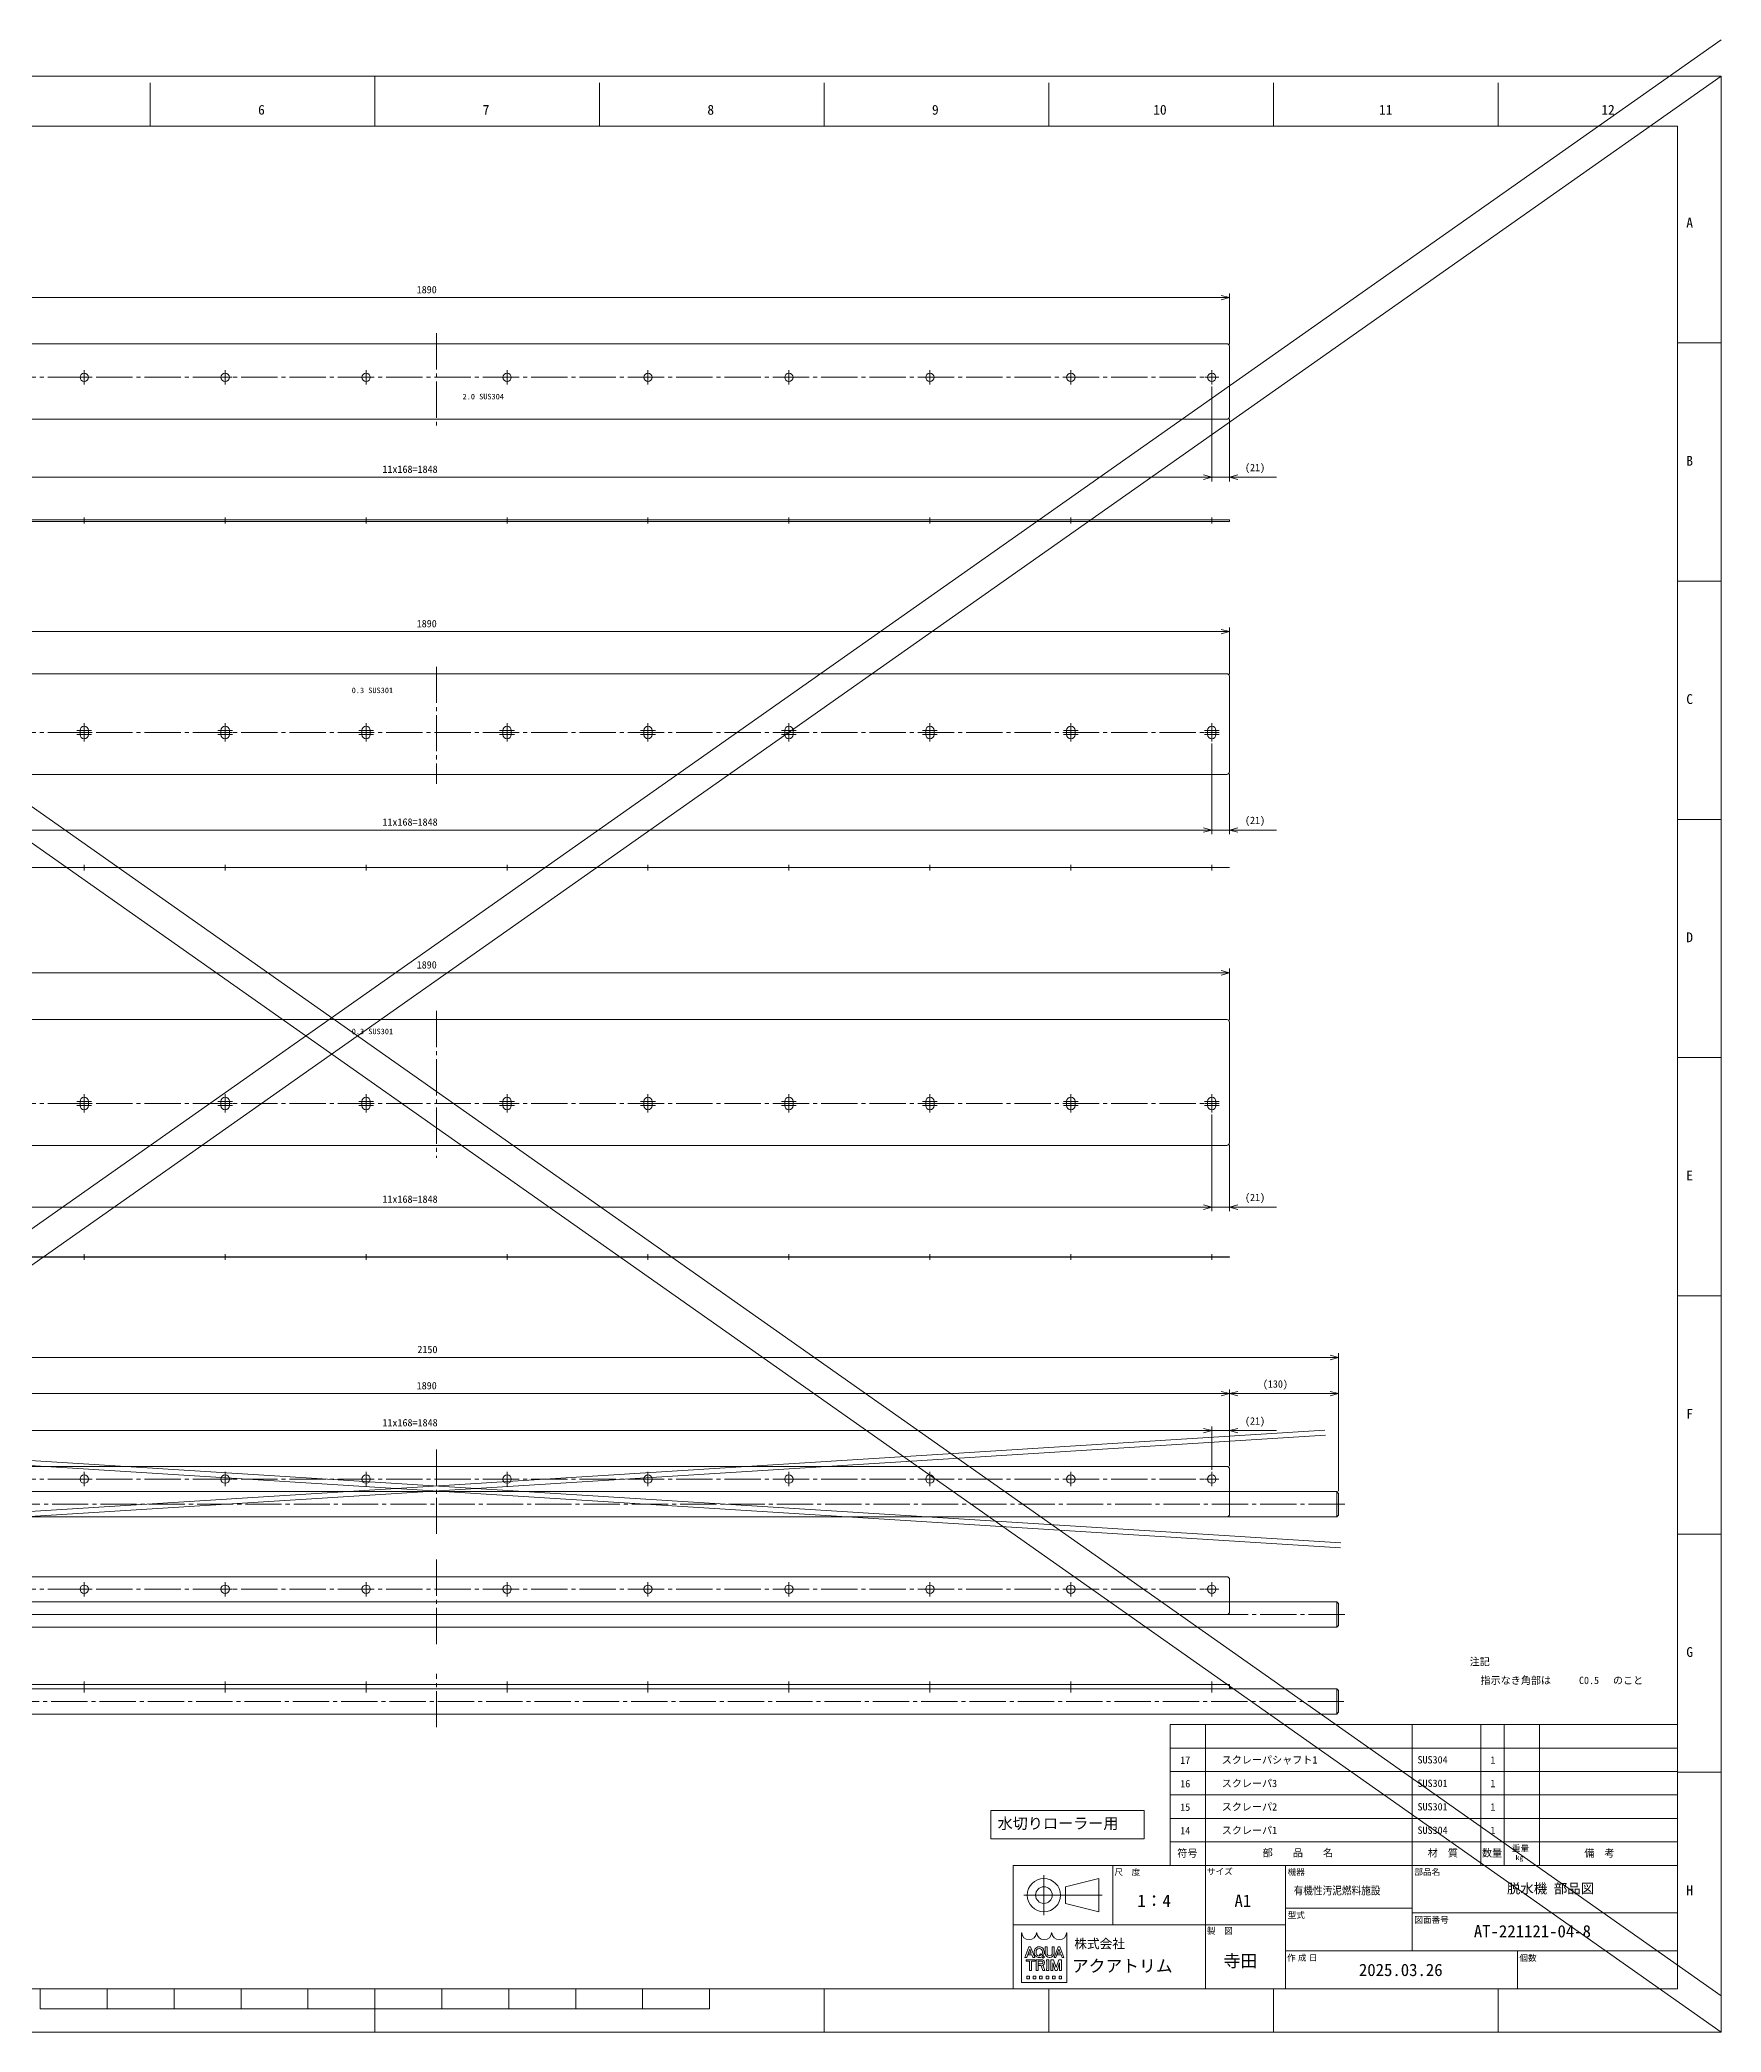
# Model space of a CAD drawing. Units: millimetres at full size. Extents: x -3518 to 3518, y -1833 to 1197.
# Drawn here: x -2209 to -205, y -1178 to 1197 of the extents above; entities that cross this region are included whole.
import ezdxf
from ezdxf.enums import TextEntityAlignment as Align

# ---------------------------------------------------------------- set-up
doc = ezdxf.new("R2010")
doc.units = ezdxf.units.MM
doc.header["$LTSCALE"] = 4.8
doc.linetypes.add('CHAIN2', pattern=[12, 9, -1, 1, -1])
for name, color, linetype, lineweight in [('0-0_90_FRAME', 2, 'Continuous', 9), ('0-1_91_BLANK', 6, 'Continuous', 9), ('0-2_08_DIM', 3, 'Continuous', 9), ('0-3_0', 134, 'Continuous', 9), ('0-4_10_DRAFT', 1, 'Continuous', 9), ('0-5_05_CENTER', 2, 'CHAIN2', 9), ('0-6_04_HIDDEN', 7, 'Continuous', 9)]:
    doc.layers.add(name, color=color, linetype=linetype, lineweight=lineweight)
doc.layers.add('0-B_07_TEXT', color=3, linetype='Continuous')
doc.styles.add('ＭＳ ゴシック', font='')
doc.styles.add('ＭＳ Ｐゴシック', font='')
doc.styles.get('ＭＳ ゴシック').set_extended_font_data('MS Gothic')
doc.styles.get('ＭＳ Ｐゴシック').set_extended_font_data('MS PGothic')

# ---------------------------------------------------------------- blocks, each defined once
blk = doc.blocks.new('_Open30')
at = {"layer": '0-2_08_DIM'}
blk.add_line((0, 0), (-1, 0), dxfattribs=at)
blk.add_lwpolyline([(-1, 0.2679), (0, 0), (-1, -0.2679)], dxfattribs=at)

msp = doc.modelspace()

# ---------------------------------------------------------------- linework, layer by layer
at = {"layer": '0-0_90_FRAME'}
for p, q in [((-2077.248, 1093.979), (-2077.248, 1145.827)), ((-1541.78, 1093.979), (-1541.78, 1145.827)), ((-1274.047, 1093.979), (-1274.047, 1145.827)), ((-1006.313, 1093.979), (-1006.313, 1145.827)), ((-738.579, 1093.979), (-738.579, 1145.827)), ((-470.846, 1093.979), (-470.846, 1145.827)), ((-204.88, 835.838), (-256.728, 835.838)), ((-204.88, 551.849), (-256.728, 551.849)), ((-204.88, 267.86), (-256.728, 267.86)), ((-204.88, -300.118), (-256.728, -300.118)), ((-204.88, -584.107), (-256.728, -584.107)), ((-861.613, -811.151), (-861.613, -979.151)), ((-861.613, -811.151), (-256.728, -811.151)), ((-819.613, -811.151), (-819.613, -979.151)), ((-573.251, -811.151), (-573.251, -979.151)), ((-491.475, -811.151), (-491.475, -979.151)), ((-463.475, -811.151), (-463.475, -979.151)), ((-421.475, -811.151), (-421.475, -979.151)), ((-861.613, -839.151), (-256.728, -839.151)), ((-861.613, -867.151), (-256.728, -867.151)), ((-204.88, -868.096), (-256.728, -868.096)), ((-861.613, -895.151), (-256.728, -895.151)), ((-861.613, -923.151), (-256.728, -923.151)), ((-861.613, -951.151), (-256.728, -951.151)), ((-1034.848, -1088.963), (-1034.848, -1088.902)), ((-1034.848, -1088.963), (-1032.549, -1088.963)), ((-1033.187, -1091.525), (-1022.684, -1091.525)), ((-1033.187, -1091.525), (-1033.187, -1093.318)), ((-1032.549, -1088.963), (-1028.957, -1078.875)), ((-1031.295, -1085.587), (-1030.602, -1083.64)), ((-1031.295, -1085.587), (-1026.567, -1085.587)), ((-1030.602, -1083.64), (-1027.26, -1083.64)), ((-1030.019, -1076.155), (-1027.895, -1076.155)), ((-1027.26, -1083.64), (-1028.957, -1078.875)), ((-1023.065, -1088.902), (-1027.895, -1076.155)), ((-1023.611, -1081.791), (-1023.611, -1083.328)), ((-1023.065, -1088.963), (-1023.065, -1088.902)), ((-1022.684, -1091.525), (-1022.684, -1093.318)), ((-1021.476, -1081.941), (-1021.476, -1083.171)), ((-1021.224, -1091.525), (-1021.224, -1104.333)), ((-1021.224, -1091.525), (-1015.332, -1091.525)), ((-1017.223, -1085.568), (-1016.088, -1084.363)), ((-1017.223, -1085.568), (-1016.177, -1086.586)), ((-1016.088, -1084.363), (-1011.344, -1088.272)), ((-1014.721, -1085.429), (-1013.07, -1086.789)), ((-1014.608, -1088.113), (-1012.827, -1089.846)), ((-1013.963, -1081.941), (-1013.963, -1083.171)), ((-1012.827, -1089.846), (-1011.344, -1088.272)), ((-1011.828, -1081.791), (-1011.828, -1083.328)), ((-1010.644, -1083.791), (-1010.644, -1076.155)), ((-1008.338, -1076.155), (-1010.644, -1076.155)), ((-1008.999, -1091.525), (-1006.181, -1091.525)), ((-1008.999, -1091.525), (-1008.999, -1093.318)), ((-1008.338, -1083.328), (-1008.338, -1076.155)), ((-1006.181, -1091.525), (-1006.181, -1093.318)), ((-1004.88, -1088.963), (-1005.649, -1088.963)), ((-1003.873, -1091.525), (-1000.528, -1091.525)), ((-997.469, -1100.827), (-1000.528, -1091.525)), ((-1000.015, -1088.963), (-1000.015, -1088.902)), ((-1000.015, -1088.963), (-997.716, -1088.963)), ((-999.885, -1083.791), (-999.885, -1076.155)), ((-997.716, -1088.963), (-994.123, -1078.875)), ((-997.469, -1100.827), (-994.41, -1091.525)), ((-996.462, -1085.587), (-995.769, -1083.64)), ((-996.462, -1085.587), (-991.733, -1085.587)), ((-995.769, -1083.64), (-992.427, -1083.64)), ((-995.185, -1076.155), (-993.061, -1076.155)), ((-991.063, -1091.525), (-994.41, -1091.525)), ((-992.427, -1083.64), (-994.123, -1078.875)), ((-988.232, -1088.902), (-993.061, -1076.155)), ((-988.232, -1088.963), (-988.232, -1088.902)), ((-1033.187, -1093.318), (-1029.344, -1093.318)), ((-1032.545, -1111.04), (-1032.545, -1114.114)), ((-1029.088, -1104.333), (-1029.088, -1093.574)), ((-1029.088, -1104.333), (-1026.783, -1104.333)), ((-1026.783, -1104.333), (-1026.783, -1093.574)), ((-1026.526, -1093.318), (-1022.684, -1093.318)), ((-1024.86, -1111.04), (-1024.86, -1114.114)), ((-1018.918, -1093.318), (-1015.025, -1093.318)), ((-1018.842, -1098.263), (-1018.842, -1096.47)), ((-1018.842, -1096.47), (-1015.025, -1096.47)), ((-1018.842, -1098.263), (-1016.326, -1098.263)), ((-1017.175, -1111.04), (-1017.175, -1114.114)), ((-1015.376, -1098.905), (-1013.426, -1104.333)), ((-1013.426, -1104.333), (-1010.941, -1104.333)), ((-1013.148, -1098.825), (-1010.941, -1104.23)), ((-1010.941, -1104.23), (-1010.941, -1104.333)), ((-1009.491, -1111.04), (-1009.491, -1114.114)), ((-1008.999, -1104.333), (-1008.999, -1102.54)), ((-1008.742, -1102.283), (-1008.742, -1093.574)), ((-1006.437, -1102.283), (-1006.437, -1093.574)), ((-1001.806, -1111.04), (-1001.806, -1114.114)), ((-998.622, -1104.333), (-1001.57, -1095.367)), ((-998.622, -1104.333), (-996.316, -1104.333)), ((-996.316, -1104.333), (-993.368, -1095.367)), ((-991.047, -1111.04), (-991.047, -1114.114)), ((-1274.047, -1177.853), (-1274.047, -1126.237)), ((-1006.313, -1177.853), (-1006.313, -1126.237)), ((-738.579, -1177.853), (-738.579, -1126.237)), ((-470.846, -1177.853), (-470.846, -1126.237))]:
    msp.add_line(p, q, dxfattribs=at)
at = {"layer": '0-0_90_FRAME', "color": 6}
for p, q in [((-1809.514, 1153.827), (-1809.514, 1093.979)), ((-204.88, -16.129), (-256.728, -16.129)), ((-2208.342, -1150.167), (-2208.342, -1126.237)), ((-2128.577, -1150.167), (-2128.577, -1126.237)), ((-2048.811, -1150.167), (-2048.811, -1126.237)), ((-1969.045, -1150.167), (-1969.045, -1126.237)), ((-1889.28, -1150.167), (-1889.28, -1126.237)), ((-1809.514, -1177.853), (-1809.514, -1126.237)), ((-1729.748, -1150.167), (-1729.748, -1126.237)), ((-1649.982, -1150.167), (-1649.982, -1126.237)), ((-1570.217, -1150.167), (-1570.217, -1126.237)), ((-1490.451, -1150.167), (-1490.451, -1126.237)), ((-1410.685, -1150.167), (-1410.685, -1126.237)), ((-2208.342, -1150.167), (-1410.685, -1150.167))]:
    msp.add_line(p, q, dxfattribs=at)
at = {"layer": '0-0_90_FRAME', "color": 134}
for p, q in [((-1012.098, -1038.268), (-1012.098, -990.748)), ((-929.928, -1049.866), (-929.928, -979.151)), ((-861.613, -979.151), (-256.728, -979.151)), ((-819.613, -1126.237), (-819.613, -979.151)), ((-724.299, -1126.237), (-724.299, -979.151)), ((-573.251, -979.151), (-573.251, -1080.98)), ((-1035.858, -1014.508), (-942.798, -1014.508)), ((-724.299, -1030.066), (-573.251, -1030.066)), ((-573.251, -1035.723), (-256.728, -1035.723)), ((-724.299, -1049.866), (-1048.728, -1049.866)), ((-724.299, -1080.98), (-256.728, -1080.98)), ((-447.756, -1080.98), (-447.756, -1126.237))]:
    msp.add_line(p, q, dxfattribs=at)
at = {"layer": '0-0_90_FRAME', "color": 6}
msp.add_lwpolyline([(-3362.3, -1126.237), (-256.728, -1126.237), (-256.728, 1093.979), (-3362.3, 1093.979)], close=True, dxfattribs=at)
at = {"layer": '0-0_90_FRAME', "color": 134}
for points in [[(-1048.728, -1126.237), (-256.728, -1126.237), (-256.728, -979.151), (-1048.728, -979.151)], [(-986.358, -1004.608), (-946.758, -994.708), (-946.758, -1034.308), (-986.358, -1024.408)]]:
    msp.add_lwpolyline(points, close=True, dxfattribs=at)
at = {"layer": '0-0_90_FRAME'}
for points in [[(-984.899, -1059.553), (-984.899, -1118.725), (-1038.693, -1118.725), (-1038.693, -1059.553)], [(-1034.848, -1088.963), (-1034.848, -1088.902), (-1030.019, -1076.155)], [(-1023.065, -1088.963), (-1025.364, -1088.963), (-1026.567, -1085.587)], [(-1003.873, -1091.525), (-1003.873, -1104.333), (-1001.567, -1104.333), (-1001.57, -1095.367)], [(-1002.191, -1083.328), (-1002.191, -1076.155), (-999.885, -1076.155)], [(-1000.015, -1088.963), (-1000.015, -1088.902), (-995.185, -1076.155)], [(-993.368, -1095.367), (-993.368, -1104.333), (-991.063, -1104.333), (-991.063, -1091.525)], [(-988.232, -1088.963), (-990.531, -1088.963), (-991.733, -1085.587)], [(-1032.545, -1111.04), (-1029.471, -1111.04), (-1029.471, -1114.114), (-1032.545, -1114.114)], [(-1024.86, -1111.04), (-1021.786, -1111.04), (-1021.786, -1114.114), (-1024.86, -1114.114)], [(-1021.224, -1104.333), (-1018.918, -1104.333), (-1018.918, -1093.318)], [(-1017.175, -1111.04), (-1014.102, -1111.04), (-1014.102, -1114.114), (-1017.175, -1114.114)], [(-1009.491, -1111.04), (-1006.417, -1111.04), (-1006.417, -1114.114), (-1009.491, -1114.114)], [(-1008.999, -1104.333), (-1006.181, -1104.333), (-1006.181, -1102.54)], [(-1001.806, -1111.04), (-998.732, -1111.04), (-998.732, -1114.114), (-1001.806, -1114.114)], [(-991.047, -1111.04), (-994.121, -1111.04), (-994.121, -1114.114), (-991.047, -1114.114)]]:
    msp.add_lwpolyline(points, dxfattribs=at)
at = {"layer": '0-0_90_FRAME', "color": 134}
for radius in [19.8, 9.9]:
    msp.add_circle((-1012.098, -1014.508), radius, dxfattribs=at)
at = {"layer": '0-0_90_FRAME'}
for centre, radius, start, end in [((-1038.693, -1059.809), 0.256, 0, 90), ((-1020.762, -1059.809), 0.256, 0, 180), ((-1020.762, -1059.809), 0.256, 0, 90), ((-1002.831, -1059.809), 0.256, 0, 180), ((-984.899, -1059.809), 0.256, 90, 180), ((-1005.229, -1083.559), 5.42, 182.45003, 265.55526), ((-1003.765, -1083.387), 4.573, 179.25279, 218.96457), ((-1005.264, -1082.528), 4.264, 241.15773, 298.84227), ((-1005.3, -1083.559), 5.42, 274.44474, 357.54997), ((-1006.764, -1083.387), 4.573, 321.03543, 0.74721), ((-1029.344, -1093.574), 0.256, 0, 90), ((-1026.526, -1093.574), 0.256, 90, 180), ((-1016.326, -1099.288), 1.025, 21.9283, 90), ((-1015.08, -1094.894), 1.577, 271.99706, 88.00294), ((-1014.698, -1099.46), 1.675, 22.27295, 58.55311), ((-1008.999, -1093.574), 0.256, 0, 90), ((-1008.999, -1102.283), 0.256, 270, 0), ((-1006.181, -1093.574), 0.256, 90, 180), ((-1006.181, -1102.283), 0.256, 180, 270)]:
    msp.add_arc(centre, radius, start, end, dxfattribs=at)
for centre, major_axis, ratio, start_param, end_param in [((-1029.727, -1059.809), (-8.709, 0), 0.882353, 6.28318531, 9.42477796), ((-1011.796, -1059.809), (-8.709, 0), 0.882353, 6.28318531, 9.42477796), ((-993.865, -1059.809), (-8.709, 0), 0.882353, 6.28318531, 9.42477796), ((-1017.72, -1081.791), (-5.892, 0), 0.956522, 3.14159265, 6.28318531), ((-1017.72, -1083.328), (-5.892, 0), 0.956522, 6.28318531, 8.41045586), ((-1017.72, -1081.941), (3.757, 0), 0.994718, 6.28318531, 9.42477796), ((-1017.72, -1083.177), (3.757, 0), 0.995036, 3.14159265, 5.13549259), ((-1015.332, -1094.894), (-4.135, 0), 0.81482, 1.94406945, 4.71238898), ((-1017.72, -1083.177), (3.757, 0), 0.995036, 5.63666712, 6.28318531), ((-1017.72, -1083.328), (-5.892, 0), 0.956522, 2.48020459, 3.14159265)]:
    msp.add_ellipse(centre, major_axis=major_axis, ratio=ratio, start_param=start_param, end_param=end_param, dxfattribs=at)
at = {"layer": '0-1_91_BLANK'}
msp.add_lwpolyline([(-3517.684, -1177.853), (-204.88, -1177.853), (-204.88, 1153.827), (-3517.684, 1153.827)], close=True, dxfattribs=at)
at = {"layer": '0-2_08_DIM'}
for p, q in [((-2671.017, 889.763), (-801.017, 889.763)), ((-791.017, 834.278), (-791.017, 894.763)), ((-812.017, 783.847), (-812.017, 670.687)), ((-812.017, 783.847), (-812.017, 670.687)), ((-791.017, 745.278), (-791.017, 670.687)), ((-2650.017, 675.687), (-822.017, 675.687)), ((-822.017, 675.687), (-832.017, 675.687)), ((-812.017, 675.687), (-791.017, 675.687)), ((-781.017, 675.687), (-735.017, 675.687)), ((-2671.017, 491.637), (-801.017, 491.637)), ((-791.017, 440.949), (-791.017, 496.637)), ((-812.017, 358.087), (-812.017, 250.143)), ((-812.017, 358.087), (-812.017, 250.143)), ((-791.017, 321.949), (-791.017, 250.143)), ((-2650.017, 255.143), (-822.017, 255.143)), ((-822.017, 255.143), (-832.017, 255.143)), ((-812.017, 255.143), (-791.017, 255.143)), ((-781.017, 255.143), (-735.017, 255.143)), ((-2671.017, 84.881), (-801.017, 84.881)), ((-791.017, 28.705), (-791.017, 89.881)), ((-812.017, -84.157), (-812.017, -199.378)), ((-812.017, -84.157), (-812.017, -199.378)), ((-791.017, -120.295), (-791.017, -199.378)), ((-2650.017, -194.378), (-822.017, -194.378)), ((-822.017, -194.378), (-832.017, -194.378)), ((-812.017, -194.378), (-791.017, -194.378)), ((-781.017, -194.378), (-735.017, -194.378)), ((-2801.017, -373.611), (-671.016, -373.611)), ((-661.016, -533.062), (-661.016, -368.611)), ((-801.017, -416.742), (-2671.017, -416.742)), ((-791.017, -503.062), (-791.017, -411.742)), ((-791.017, -503.062), (-791.017, -411.742)), ((-781.017, -416.742), (-671.016, -416.742)), ((-661.016, -533.062), (-661.016, -411.742)), ((-2650.017, -460.842), (-822.017, -460.842)), ((-822.017, -460.842), (-832.017, -460.842)), ((-812.017, -507.469), (-812.017, -455.842)), ((-812.017, -507.469), (-812.017, -455.842)), ((-812.017, -460.842), (-791.017, -460.842)), ((-791.017, -503.062), (-791.017, -455.842)), ((-781.017, -460.842), (-735.017, -460.842))]:
    msp.add_line(p, q, dxfattribs=at)
msp.add_lwpolyline([(-1075.279, -913.513), (-1075.279, -947.513), (-892.479, -947.513), (-892.479, -913.513)], close=True, dxfattribs=at)
at = {"layer": '0-3_0'}
for p, q in [((-3517.684, 1197.052), (-204.88, -1134.628)), ((-204.88, 1197.052), (-3517.684, -1134.628)), ((-3517.684, 1153.827), (-204.88, -1177.853)), ((-204.88, 1153.827), (-3517.684, -1177.853)), ((-2678.017, 834.778), (-794.017, 834.778)), ((-791.017, 831.778), (-791.017, 747.778)), ((-794.017, 744.778), (-2678.017, 744.778)), ((-2678.017, 441.449), (-794.017, 441.449)), ((-791.017, 438.449), (-791.017, 324.449)), ((-2161.017, 373.949), (-2161.017, 368.949)), ((-2151.017, 368.949), (-2151.017, 373.949)), ((-1993.017, 373.949), (-1993.017, 368.949)), ((-1983.017, 368.949), (-1983.017, 373.949)), ((-1825.017, 373.949), (-1825.017, 368.949)), ((-1815.017, 368.949), (-1815.017, 373.949)), ((-1657.017, 368.949), (-1657.017, 373.949)), ((-1647.017, 373.949), (-1647.017, 368.949)), ((-1489.017, 368.949), (-1489.017, 373.949)), ((-1479.017, 373.949), (-1479.017, 368.949)), ((-1321.017, 368.949), (-1321.017, 373.949)), ((-1311.017, 373.949), (-1311.017, 368.949)), ((-1153.017, 368.949), (-1153.017, 373.949)), ((-1143.017, 373.949), (-1143.017, 368.949)), ((-985.017, 368.949), (-985.017, 373.949)), ((-975.017, 373.949), (-975.017, 368.949)), ((-817.017, 368.949), (-817.017, 373.949)), ((-807.017, 373.949), (-807.017, 368.949)), ((-794.017, 321.449), (-2678.017, 321.449)), ((-2678.017, 29.205), (-794.017, 29.205)), ((-791.017, 26.205), (-791.017, -117.795)), ((-2161.017, -68.295), (-2161.017, -73.295)), ((-2151.017, -73.295), (-2151.017, -68.295)), ((-1993.017, -68.295), (-1993.017, -73.295)), ((-1983.017, -73.295), (-1983.017, -68.295)), ((-1825.017, -68.295), (-1825.017, -73.295)), ((-1815.017, -73.295), (-1815.017, -68.295)), ((-1657.017, -73.295), (-1657.017, -68.295)), ((-1647.017, -68.295), (-1647.017, -73.295)), ((-1489.017, -73.295), (-1489.017, -68.295)), ((-1479.017, -68.295), (-1479.017, -73.295)), ((-1321.017, -73.295), (-1321.017, -68.295)), ((-1311.017, -68.295), (-1311.017, -73.295)), ((-1153.017, -73.295), (-1153.017, -68.295)), ((-1143.017, -68.295), (-1143.017, -73.295)), ((-985.017, -73.295), (-985.017, -68.295)), ((-975.017, -68.295), (-975.017, -73.295)), ((-817.017, -73.295), (-817.017, -68.295)), ((-807.017, -68.295), (-807.017, -73.295)), ((-794.017, -120.795), (-2678.017, -120.795)), ((-663.016, -533.562), (-663.016, -563.562)), ((-663.016, -664.941), (-663.016, -694.941)), ((-663.016, -768.612), (-663.016, -798.612))]:
    msp.add_line(p, q, dxfattribs=at)
at = {"layer": '0-3_0', "color": 4}
for p, q in [((-677.083, -460.16), (-2813.967, -594.443)), ((-676.527, -466.264), (-2813.412, -600.547)), ((-2795.506, -466.264), (-658.622, -600.547)), ((-2794.951, -460.16), (-658.067, -594.443))]:
    msp.add_line(p, q, dxfattribs=at)
at = {"layer": '0-3_0'}
for points in [[(-791.017, 623.034), (-791.017, 625.034), (-2681.017, 625.034), (-2681.017, 623.034)], [(-2681.017, 210.596), (-2681.017, 210.296), (-791.017, 210.296), (-791.017, 210.596)], [(-2681.017, -253.808), (-2681.017, -254.108), (-791.017, -254.108), (-791.017, -253.808)], [(-793.017, -563.562), (-2679.017, -563.562), (-2681.017, -561.562), (-2681.017, -505.562), (-2679.017, -503.562), (-793.017, -503.562), (-791.017, -505.562), (-791.017, -561.562)], [(-793.017, -679.941), (-2679.017, -679.941), (-2681.017, -677.941), (-2681.017, -636.941), (-2679.017, -634.941), (-793.017, -634.941), (-791.017, -636.941), (-791.017, -677.941)], [(-2809.017, -768.612), (-663.016, -768.612), (-661.016, -770.612), (-661.016, -796.612), (-663.016, -798.612), (-2809.017, -798.612), (-2811.017, -796.612), (-2811.017, -770.612)], [(-2681.017, -763.612), (-791.017, -763.612), (-791.017, -768.612), (-2681.017, -768.612)]]:
    msp.add_lwpolyline(points, close=True, dxfattribs=at)
for points in [[(-791.017, -533.562), (-663.016, -533.562), (-661.016, -535.562), (-661.016, -561.562), (-663.016, -563.562), (-791.017, -563.562)], [(-791.017, -664.941), (-663.016, -664.941), (-661.016, -666.941), (-661.016, -692.941), (-663.016, -694.941), (-791.017, -694.941), (-2681.017, -694.941)]]:
    msp.add_lwpolyline(points, dxfattribs=at)
at = {"layer": '0-3_0', "color": 3}
msp.add_lwpolyline([(-791.017, -768.612), (-789.017, -768.612), (-791.017, -766.612)], close=True, dxfattribs=at)
at = {"layer": '0-3_0'}
for centre in [(-2156.017, 794.778), (-1988.017, 794.778), (-1820.017, 794.778), (-1652.017, 794.778), (-1484.017, 794.778), (-1316.017, 794.778), (-1148.017, 794.778), (-980.017, 794.778), (-812.017, 794.778), (-2156.017, -518.562), (-1988.017, -518.562), (-1820.017, -518.562), (-1652.017, -518.562), (-1484.017, -518.562), (-1316.017, -518.562), (-1148.017, -518.562), (-980.017, -518.562), (-812.017, -518.562), (-2156.017, -649.941), (-1988.017, -649.941), (-1820.017, -649.941), (-1652.017, -649.941), (-1484.017, -649.941), (-1316.017, -649.941), (-1148.017, -649.941), (-980.017, -649.941), (-812.017, -649.941)]:
    msp.add_circle(centre, 5, dxfattribs=at)
for centre, radius, start, end in [((-794.017, 831.778), 3, 0, 90), ((-794.017, 747.778), 3, 270, 0), ((-794.017, 438.449), 3, 0, 90), ((-2156.017, 373.949), 5, 0, 180), ((-2156.017, 368.949), 5, 180, 0), ((-1988.017, 373.949), 5, 0, 180), ((-1988.017, 368.949), 5, 180, 0), ((-1820.017, 373.949), 5, 0, 180), ((-1820.017, 368.949), 5, 180, 0), ((-1652.017, 373.949), 5, 0, 180), ((-1652.017, 368.949), 5, 180, 0), ((-1484.017, 373.949), 5, 0, 180), ((-1484.017, 368.949), 5, 180, 0), ((-1316.017, 373.949), 5, 0, 180), ((-1316.017, 368.949), 5, 180, 0), ((-1148.017, 373.949), 5, 0, 180), ((-1148.017, 368.949), 5, 180, 0), ((-980.017, 373.949), 5, 0, 180), ((-980.017, 368.949), 5, 180, 0), ((-812.017, 373.949), 5, 0, 180), ((-812.017, 368.949), 5, 180, 0), ((-794.017, 324.449), 3, 270, 0), ((-794.017, 26.205), 3, 0, 90), ((-2156.017, -68.295), 5, 0, 180), ((-1988.017, -68.295), 5, 0, 180), ((-1820.017, -68.295), 5, 0, 180), ((-1652.017, -68.295), 5, 0, 180), ((-1484.017, -68.295), 5, 0, 180), ((-1316.017, -68.295), 5, 0, 180), ((-1148.017, -68.295), 5, 0, 180), ((-980.017, -68.295), 5, 0, 180), ((-812.017, -68.295), 5, 0, 180), ((-2156.017, -73.295), 5, 180, 0), ((-1988.017, -73.295), 5, 180, 0), ((-1820.017, -73.295), 5, 180, 0), ((-1652.017, -73.295), 5, 180, 0), ((-1484.017, -73.295), 5, 180, 0), ((-1316.017, -73.295), 5, 180, 0), ((-1148.017, -73.295), 5, 180, 0), ((-980.017, -73.295), 5, 180, 0), ((-812.017, -73.295), 5, 180, 0), ((-794.017, -117.795), 3, 270, 0)]:
    msp.add_arc(centre, radius, start, end, dxfattribs=at)
at = {"layer": '0-5_05_CENTER'}
for p, q in [((-1736.017, 847.32), (-1736.017, 737.231)), ((-2660.017, 794.778), (-812.017, 794.778)), ((-2164.448, 794.778), (-2147.586, 794.778)), ((-2156.017, 786.347), (-2156.017, 803.209)), ((-1996.448, 794.778), (-1979.586, 794.778)), ((-1988.017, 786.347), (-1988.017, 803.209)), ((-1828.448, 794.778), (-1811.586, 794.778)), ((-1820.017, 786.347), (-1820.017, 803.209)), ((-1643.586, 794.778), (-1660.448, 794.778)), ((-1652.017, 786.347), (-1652.017, 803.209)), ((-1475.586, 794.778), (-1492.448, 794.778)), ((-1484.017, 786.347), (-1484.017, 803.209)), ((-1307.586, 794.778), (-1324.448, 794.778)), ((-1316.017, 786.347), (-1316.017, 803.209)), ((-1139.586, 794.778), (-1156.448, 794.778)), ((-1148.017, 786.347), (-1148.017, 803.209)), ((-971.586, 794.778), (-988.448, 794.778)), ((-980.017, 786.347), (-980.017, 803.209)), ((-803.585, 794.778), (-820.448, 794.778)), ((-812.017, 786.347), (-812.017, 803.209)), ((-2156.017, 627.618), (-2156.017, 620.366)), ((-1988.017, 627.618), (-1988.017, 620.366)), ((-1820.017, 627.618), (-1820.017, 620.366)), ((-1652.017, 627.618), (-1652.017, 620.366)), ((-1484.017, 627.618), (-1484.017, 620.366)), ((-1316.017, 627.618), (-1316.017, 620.366)), ((-1148.017, 627.618), (-1148.017, 620.366)), ((-980.017, 627.618), (-980.017, 620.366)), ((-812.017, 627.618), (-812.017, 620.366)), ((-1736.017, 449.768), (-1736.017, 310.041)), ((-2156.017, 360.587), (-2156.017, 382.311)), ((-1988.017, 360.587), (-1988.017, 382.311)), ((-1820.017, 360.587), (-1820.017, 382.311)), ((-1652.017, 360.587), (-1652.017, 382.311)), ((-1484.017, 360.587), (-1484.017, 382.311)), ((-1316.017, 360.587), (-1316.017, 382.311)), ((-1148.017, 360.587), (-1148.017, 382.311)), ((-980.017, 360.587), (-980.017, 382.311)), ((-812.017, 360.587), (-812.017, 382.311)), ((-2660.017, 371.449), (-812.017, 371.449)), ((-2147.214, 373.949), (-2164.819, 373.949)), ((-2147.214, 371.449), (-2164.819, 371.449)), ((-2147.214, 368.949), (-2164.819, 368.949)), ((-1979.214, 373.949), (-1996.819, 373.949)), ((-1979.214, 371.449), (-1996.819, 371.449)), ((-1979.214, 368.949), (-1996.819, 368.949)), ((-1811.214, 373.949), (-1828.819, 373.949)), ((-1811.214, 371.449), (-1828.819, 371.449)), ((-1811.214, 368.949), (-1828.819, 368.949)), ((-1660.819, 373.949), (-1643.214, 373.949)), ((-1660.819, 371.449), (-1643.214, 371.449)), ((-1660.819, 368.949), (-1643.214, 368.949)), ((-1492.819, 373.949), (-1475.214, 373.949)), ((-1492.819, 371.449), (-1475.214, 371.449)), ((-1492.819, 368.949), (-1475.214, 368.949)), ((-1324.819, 373.949), (-1307.214, 373.949)), ((-1324.819, 371.449), (-1307.214, 371.449)), ((-1324.819, 368.949), (-1307.214, 368.949)), ((-1156.819, 373.949), (-1139.214, 373.949)), ((-1156.819, 371.449), (-1139.214, 371.449)), ((-1156.819, 368.949), (-1139.214, 368.949)), ((-988.819, 373.949), (-971.214, 373.949)), ((-988.819, 371.449), (-971.214, 371.449)), ((-988.819, 368.949), (-971.214, 368.949)), ((-820.819, 373.949), (-803.214, 373.949)), ((-820.819, 371.449), (-803.214, 371.449)), ((-820.819, 368.949), (-803.214, 368.949)), ((-2156.017, 213.817), (-2156.017, 207.065)), ((-1988.017, 213.817), (-1988.017, 207.065)), ((-1820.017, 213.817), (-1820.017, 207.065)), ((-1652.017, 213.817), (-1652.017, 207.065)), ((-1484.017, 213.817), (-1484.017, 207.065)), ((-1316.017, 213.817), (-1316.017, 207.065)), ((-1148.017, 213.817), (-1148.017, 207.065)), ((-980.017, 213.817), (-980.017, 207.065)), ((-812.017, 213.817), (-812.017, 207.065)), ((-1736.017, 39.547), (-1736.017, -135.67)), ((-2660.017, -70.795), (-812.017, -70.795)), ((-2147.214, -68.295), (-2164.819, -68.295)), ((-2147.214, -70.795), (-2164.819, -70.795)), ((-2156.017, -81.657), (-2156.017, -59.933)), ((-1979.214, -68.295), (-1996.819, -68.295)), ((-1979.214, -70.795), (-1996.819, -70.795)), ((-1988.017, -81.657), (-1988.017, -59.933)), ((-1811.214, -68.295), (-1828.819, -68.295)), ((-1811.214, -70.795), (-1828.819, -70.795)), ((-1820.017, -81.657), (-1820.017, -59.933)), ((-1660.819, -68.295), (-1643.214, -68.295)), ((-1660.819, -70.795), (-1643.214, -70.795)), ((-1652.017, -81.657), (-1652.017, -59.933)), ((-1492.819, -68.295), (-1475.214, -68.295)), ((-1492.819, -70.795), (-1475.214, -70.795)), ((-1484.017, -81.657), (-1484.017, -59.933)), ((-1324.819, -68.295), (-1307.214, -68.295)), ((-1324.819, -70.795), (-1307.214, -70.795)), ((-1316.017, -81.657), (-1316.017, -59.933)), ((-1156.819, -68.295), (-1139.214, -68.295)), ((-1156.819, -70.795), (-1139.214, -70.795)), ((-1148.017, -81.657), (-1148.017, -59.933)), ((-988.819, -68.295), (-971.214, -68.295)), ((-988.819, -70.795), (-971.214, -70.795)), ((-980.017, -81.657), (-980.017, -59.933)), ((-820.819, -68.295), (-803.214, -68.295)), ((-820.819, -70.795), (-803.214, -70.795)), ((-812.017, -81.657), (-812.017, -59.933)), ((-2147.214, -73.295), (-2164.819, -73.295)), ((-1979.214, -73.295), (-1996.819, -73.295)), ((-1811.214, -73.295), (-1828.819, -73.295)), ((-1660.819, -73.295), (-1643.214, -73.295)), ((-1492.819, -73.295), (-1475.214, -73.295)), ((-1324.819, -73.295), (-1307.214, -73.295)), ((-1156.819, -73.295), (-1139.214, -73.295)), ((-988.819, -73.295), (-971.214, -73.295)), ((-820.819, -73.295), (-803.214, -73.295)), ((-2156.017, -250.588), (-2156.017, -257.34)), ((-1988.017, -250.588), (-1988.017, -257.34)), ((-1820.017, -250.588), (-1820.017, -257.34)), ((-1652.017, -250.588), (-1652.017, -257.34)), ((-1484.017, -250.588), (-1484.017, -257.34)), ((-1316.017, -250.588), (-1316.017, -257.34)), ((-1148.017, -250.588), (-1148.017, -257.34)), ((-980.017, -250.588), (-980.017, -257.34)), ((-812.017, -250.588), (-812.017, -257.34)), ((-1736.017, -483.194), (-1736.017, -583.931)), ((-2660.017, -518.562), (-812.017, -518.562)), ((-2147.423, -518.562), (-2164.61, -518.562)), ((-2156.017, -527.156), (-2156.017, -509.969)), ((-1979.423, -518.562), (-1996.61, -518.562)), ((-1988.017, -527.156), (-1988.017, -509.969)), ((-1811.423, -518.562), (-1828.61, -518.562)), ((-1820.017, -527.156), (-1820.017, -509.969)), ((-1643.423, -518.562), (-1660.61, -518.562)), ((-1652.017, -527.156), (-1652.017, -509.969)), ((-1492.61, -518.562), (-1475.423, -518.562)), ((-1484.017, -527.156), (-1484.017, -509.969)), ((-1324.61, -518.562), (-1307.423, -518.562)), ((-1316.017, -527.156), (-1316.017, -509.969)), ((-1156.61, -518.562), (-1139.423, -518.562)), ((-1148.017, -527.156), (-1148.017, -509.969)), ((-988.61, -518.562), (-971.423, -518.562)), ((-980.017, -527.156), (-980.017, -509.969)), ((-820.61, -518.562), (-803.423, -518.562)), ((-812.017, -527.156), (-812.017, -509.969)), ((-653.513, -548.562), (-2818.521, -548.562)), ((-1736.017, -614.572), (-1736.017, -715.309)), ((-2660.017, -649.941), (-812.017, -649.941)), ((-2147.423, -649.941), (-2164.61, -649.941)), ((-2156.017, -658.534), (-2156.017, -641.347)), ((-1979.423, -649.941), (-1996.61, -649.941)), ((-1988.017, -658.534), (-1988.017, -641.347)), ((-1811.423, -649.941), (-1828.61, -649.941)), ((-1820.017, -658.534), (-1820.017, -641.347)), ((-1643.423, -649.941), (-1660.61, -649.941)), ((-1652.017, -658.534), (-1652.017, -641.347)), ((-1492.61, -649.941), (-1475.423, -649.941)), ((-1484.017, -658.534), (-1484.017, -641.347)), ((-1324.61, -649.941), (-1307.423, -649.941)), ((-1316.017, -658.534), (-1316.017, -641.347)), ((-1156.61, -649.941), (-1139.423, -649.941)), ((-1148.017, -658.534), (-1148.017, -641.347)), ((-988.61, -649.941), (-971.423, -649.941)), ((-980.017, -658.534), (-980.017, -641.347)), ((-820.61, -649.941), (-803.423, -649.941)), ((-812.017, -658.534), (-812.017, -641.347)), ((-653.513, -679.941), (-2818.521, -679.941)), ((-2156.017, -772.79), (-2156.017, -759.703)), ((-1988.017, -772.79), (-1988.017, -759.703)), ((-1820.017, -772.79), (-1820.017, -759.703)), ((-1736.017, -814.472), (-1736.017, -750.675)), ((-1652.017, -772.79), (-1652.017, -759.703)), ((-1484.017, -772.79), (-1484.017, -759.703)), ((-1316.017, -772.79), (-1316.017, -759.703)), ((-1148.017, -772.79), (-1148.017, -759.703)), ((-980.017, -772.79), (-980.017, -759.703)), ((-812.017, -772.79), (-812.017, -759.703)), ((-654.424, -783.612), (-2817.061, -783.612))]:
    msp.add_line(p, q, dxfattribs=at)
at = {"layer": '0-6_04_HIDDEN'}
for p, q in [((-2681.017, -533.562), (-791.017, -533.562)), ((-791.017, -563.562), (-2681.017, -563.562)), ((-2681.017, -664.941), (-791.017, -664.941))]:
    msp.add_line(p, q, dxfattribs=at)

# ---------------------------------------------------------------- block references
at = {"layer": '0-2_08_DIM', "xscale": 10, "yscale": 10}
for p in [(-791.017, 889.763), (-812.017, 675.687), (-812.017, 675.687), (-791.017, 491.637), (-812.017, 255.143), (-812.017, 255.143), (-791.017, 84.881), (-812.017, -194.378), (-812.017, -194.378), (-661.016, -373.611), (-791.017, -416.742), (-661.016, -416.742), (-812.017, -460.842), (-812.017, -460.842)]:
    msp.add_blockref('_Open30', p, dxfattribs=at)
at = {"layer": '0-2_08_DIM', "xscale": 10, "yscale": 10, "rotation": 180}
for p in [(-791.017, 675.687), (-791.017, 255.143), (-791.017, -194.378), (-791.017, -416.742), (-791.017, -460.842)]:
    msp.add_blockref('_Open30', p, dxfattribs=at)

# ---------------------------------------------------------------- texts
at = {"layer": '0-0_90_FRAME', "color": 134}
for s, height, style, p in [('6', 11.73, 'ＭＳ ゴシック', (-1948.714, 1104.306)), ('7', 11.73, 'ＭＳ ゴシック', (-1680.98, 1104.306)), ('8', 11.73, 'ＭＳ ゴシック', (-1413.247, 1104.306)), ('9', 11.73, 'ＭＳ ゴシック', (-1145.513, 1104.306)), ('10', 11.73, 'ＭＳ ゴシック', (-881.779, 1104.306)), ('11', 11.73, 'ＭＳ ゴシック', (-612.712, 1104.306)), ('12', 11.73, 'ＭＳ ゴシック', (-347.645, 1104.306)), ('A', 11.73, 'ＭＳ ゴシック', (-246.421, 969.832)), ('B', 11.73, 'ＭＳ ゴシック', (-246.421, 685.843)), ('C', 11.73, 'ＭＳ ゴシック', (-246.421, 401.854)), ('D', 11.73, 'ＭＳ ゴシック', (-246.421, 117.865)), ('E', 11.73, 'ＭＳ ゴシック', (-246.421, -166.124)), ('F', 11.73, 'ＭＳ ゴシック', (-246.421, -450.113)), ('G', 11.73, 'ＭＳ ゴシック', (-246.421, -734.101)), ('尺\u3000度', 7.331, 'ＭＳ Ｐゴシック', (-928.134, -993.008)), ('サイズ', 7.331, 'ＭＳ Ｐゴシック', (-817.819, -992.262)), ('機器', 7.331, 'ＭＳ Ｐゴシック', (-721.581, -992.843)), ('部品名', 7.331, 'ＭＳ Ｐゴシック', (-570.533, -992.843)), ('1：4', 14.66, 'ＭＳ ゴシック', (-900.76, -1032.893)), ('A1', 14.66, 'ＭＳ ゴシック', (-784.951, -1032.893)), ('脱水機 部品図', 11.73, 'ＭＳ ゴシック', (-460.224, -1015.995)), ('H', 11.73, 'ＭＳ ゴシック', (-246.421, -1018.09)), ('型式', 7.331, 'ＭＳ Ｐゴシック', (-721.581, -1044.257)), ('図面番号', 7.331, 'ＭＳ Ｐゴシック', (-570.533, -1049.914)), ('製\u3000図', 7.331, 'ＭＳ Ｐゴシック', (-817.819, -1062.977)), ('AT-221121-04-8', 14.66, 'ＭＳ ゴシック', (-499.672, -1069.339)), ('寺田', 14.66, 'ＭＳ ゴシック', (-797.946, -1104.615)), ('作 成 日', 7.331, 'ＭＳ Ｐゴシック', (-722.271, -1095.052)), ('個数', 7.331, 'ＭＳ Ｐゴシック', (-445.381, -1095.328)), ('2025.03.26', 14.66, 'ＭＳ ゴシック', (-636.628, -1115.374))]:
    msp.add_text(s, height=height, dxfattribs=dict(at, style=style)).set_placement(p, align=Align.BOTTOM_LEFT)
at = {"layer": '0-0_90_FRAME', "color": 3, "style": 'ＭＳ ゴシック'}
for s, height, p in [('17', 8.798, (-849.644, -860.662)), ('スクレーパシャフト1', 8.798, (-800.106, -860.353)), ('SUS304', 8.798, (-566.806, -860.194)), ('1', 8.798, (-480.018, -860.461)), ('16', 8.798, (-849.644, -888.662)), ('スクレーパ3', 8.798, (-800.106, -888.353)), ('SUS301', 8.798, (-566.806, -888.194)), ('1', 8.798, (-480.018, -888.461)), ('15', 8.798, (-849.644, -916.662)), ('スクレーパ2', 8.798, (-800.106, -916.353)), ('SUS301', 8.798, (-566.806, -916.194)), ('1', 8.798, (-480.018, -916.461)), ('14', 8.798, (-849.644, -944.662)), ('スクレーパ1', 8.798, (-800.106, -944.353)), ('SUS304', 8.798, (-566.806, -944.194)), ('1', 8.798, (-480.018, -944.461)), ('符号', 8.798, (-853.061, -971.525)), ('部\u3000\u3000品\u3000\u3000名', 8.798, (-751.333, -971.09)), ('材\u3000質', 8.798, (-554.578, -971.234)), ('数量', 8.798, (-490.004, -971.324)), ('重量', 7.331, (-454.328, -964.78)), ('kg', 5.865, (-449.908, -974.565)), ('備  考', 8.798, (-367.953, -971.525))]:
    msp.add_text(s, height=height, dxfattribs=at).set_placement(p, align=Align.BOTTOM_LEFT)
at = {"layer": '0-0_90_FRAME', "color": 134, "style": 'ＭＳ ゴシック', "width": 0.9}
msp.add_text('有機性汚泥燃料施設', height=9.384, dxfattribs=at).set_placement((-714.536, -1016.569), align=Align.BOTTOM_LEFT)
at = {"layer": '0-0_90_FRAME', "style": 'ＭＳ ゴシック'}
for s, height, p in [('株式会社', 11.09, (-975.961, -1081.301)), ('アクアトリム', 14.66, (-978.747, -1110.672))]:
    msp.add_text(s, height=height, dxfattribs=at).set_placement(p, align=Align.BOTTOM_LEFT)
at = {"layer": '0-2_08_DIM', "style": 'ＭＳ ゴシック'}
for s, height, p in [('1890', 8.798, (-1759.731, 892.263)), ('11x168=1848', 8.798, (-1800.588, 678.187)), ('(21)', 8.798, (-772.445, 680.187)), ('1890', 8.798, (-1759.731, 494.137)), ('11x168=1848', 8.798, (-1800.588, 257.643)), ('(21)', 8.798, (-772.445, 259.643)), ('1890', 8.798, (-1759.731, 87.381)), ('11x168=1848', 8.798, (-1800.588, -191.878)), ('(21)', 8.798, (-772.445, -189.878)), ('2150', 8.798, (-1758.874, -371.103)), ('1890', 8.798, (-1759.731, -414.242)), ('(130)', 8.798, (-751.159, -412.242)), ('11x168=1848', 8.798, (-1800.588, -458.342)), ('(21)', 8.798, (-772.445, -456.342)), ('水切りローラー用', 13.2, (-1067.279, -939.513))]:
    msp.add_text(s, height=height, dxfattribs=at).set_placement(p, align=Align.BOTTOM_LEFT)
at = {"layer": '0-4_10_DRAFT', "style": 'ＭＳ ゴシック'}
for s, p in [('2.0 SUS304', (-1705.04, 766.516)), ('0.3 SUS301', (-1837.189, 416.338)), ('0.3 SUS301', (-1837.189, 9.776))]:
    msp.add_text(s, height=6.598, dxfattribs=at).set_placement(p, align=Align.BOTTOM_LEFT)
at = {"layer": '0-B_07_TEXT'}
for s, style, p in [('注記', 'ＭＳ Ｐゴシック', (-504.628, -743.232)), ('\u3000指示なき角部は', 'ＭＳ Ｐゴシック', (-503.668, -765.548)), ('C0.5', 'ＭＳ ゴシック', (-374.368, -765.548)), ('のこと', 'ＭＳ Ｐゴシック', (-333.797, -765.548))]:
    msp.add_text(s, height=8.798, dxfattribs=dict(at, style=style)).set_placement(p, align=Align.BOTTOM_LEFT)

doc.saveas('drawing.dxf')
